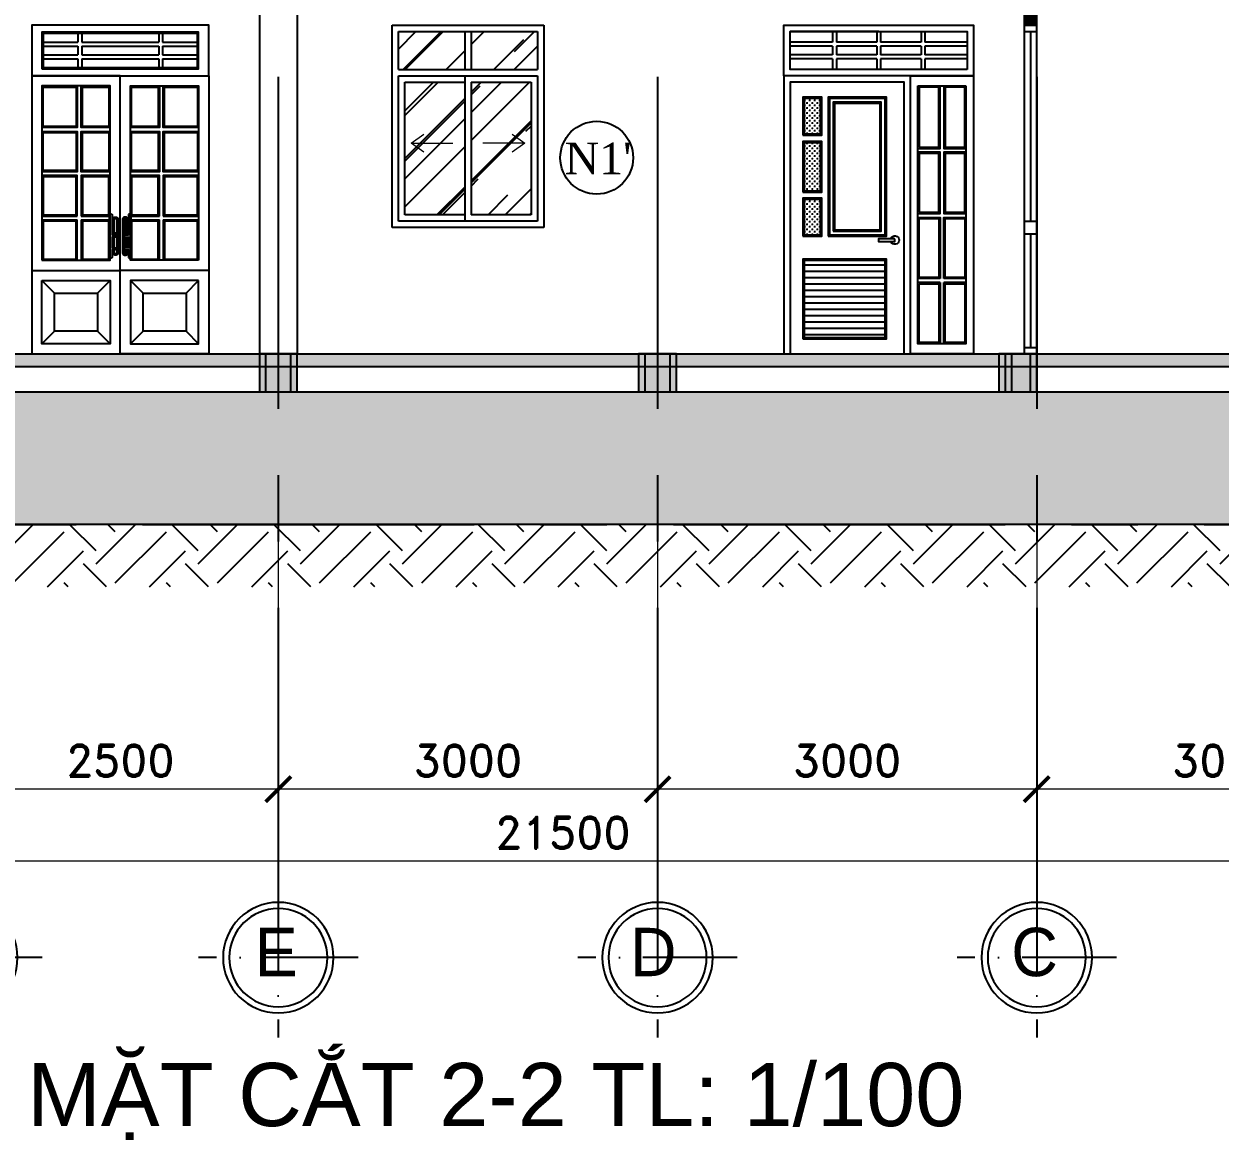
# Model space of a CAD drawing. Header units: inches. Extents: x 452443 to 881249, y 975131 to 1198310.
# Drawn here: x 753848 to 763311, y 1030290 to 1039121 of the extents above; entities that cross this region are included whole.
import ezdxf
from ezdxf.enums import TextEntityAlignment as Align

# ---------------------------------------------------------------- set-up
doc = ezdxf.new("R2010")
doc.units = ezdxf.units.IN
doc.header["$LTSCALE"] = 3.5
doc.header["$MEASUREMENT"] = 0
doc.linetypes.add('ACAD_ISO10W100', pattern=[18, 12, -3, 0, -3])
doc.linetypes.add('CENTER', pattern=[2, 1.25, -0.25, 0.25, -0.25])
for name, color, linetype in [('cot', 1, 'Continuous'), ('CUA', 4, 'Continuous'), ('DOOR-84', 84, 'Continuous'), ('HA', 8, 'Continuous'), ('hatch', 4, 'Continuous'), ('hatch vl', 4, 'Continuous'), ('Netthay_126', 126, 'Continuous'), ('NOI THAT', 42, 'Continuous'), ('text', 3, 'Continuous'), ('TEXT2', 7, 'Continuous'), ('thuocdo', 3, 'Continuous'), ('Truc', 252, 'Continuous'), ('Vat dung 2', 9, 'Continuous'), ('VATLIEU', 35, 'Continuous'), ('VISIONABLE-LINE126', 126, 'Continuous')]:
    doc.layers.add(name, color=color, linetype=linetype)
doc.styles.add('romand', font='romand.shx')
doc.styles.get("Standard").update_dxf_attribs({"font": 'times.ttf'})
doc.styles.add('STYLE5', font='VAVON_.TTF')
doc.styles.add('VNI-HELVE', font='VHELVEN0.TTF')
doc.dimstyles.new('TL100', dxfattribs={"dimscale": 100, "dimtxt": 2.5, "dimasz": 2, "dimexe": 2, "dimexo": 1, "dimgap": 1, "dimtad": 1, "dimdec": 0, "dimzin": 0, "dimdsep": 46, "dimtxsty": 'romand', "dimblk": 'ARCHTICK', "dimcen": 2, "dimdle": 2, "dimclrd": 256, "dimclre": 256, "dimclrt": 7, "dimadec": 0, "dimazin": 0, "dimtfac": 0.004, "dimtdec": 0, "dimtmove": 2, "dimatfit": 3, "dimfxl": 1, "dimtolj": 1, "dimtzin": 0, "dimlwd": 20, "dimlwe": 20, "dimarcsym": 1})

# ---------------------------------------------------------------- blocks, each defined once
blk = doc.blocks.new('truc tron')
at = {"layer": 'DOOR-84', "linetype": 'ACAD_ISO10W100', "ltscale": 20}
for p, q in [((0, -710), (0, 710)), ((710, 0), (-710, 0))]:
    blk.add_line(p, q, dxfattribs=at)
at = {"layer": 'DOOR-84', "linetype": 'Continuous'}
blk.add_circle((0, 0), 492, dxfattribs=at)
at = {"layer": 'NOI THAT', "linetype": 'Continuous'}
blk.add_circle((0, 0), 437, dxfattribs=at)
blk = doc.blocks.new('cuadi1500x2600')
at = {"layer": 'CUA'}
h = blk.add_hatch(dxfattribs=at)
h.set_pattern_fill('ANSI31', color=256, scale=400, angle=315, style=0)
h.set_pattern_definition([(0, (375391.19, 832311.767), (2e-14, 50), [])])
h.paths.add_polyline_path([(700, 739.1), (700, 130), (1340, 130), (1340, 739.1)])
at = {"layer": 'hatch'}
h = blk.add_hatch(dxfattribs=at)
h.set_pattern_fill('CROSS', color=256, scale=80, style=0)
h.set_pattern_definition([(0, (396849.858, 818514.514), (20, 20), [10, -30]), (90, (396854.858, 818509.514), (-20, 20), [10, -30])])
h.paths.add_polyline_path([(1340, 1290.5), (1210, 1290.5), (1210, 1670.5), (1340, 1670.5)])
h.paths.add_polyline_path([(1340, 2020.5), (1210, 2020.5), (1210, 1740.5), (1340, 1740.5)])
h.paths.add_polyline_path([(1210, 940.5), (1340, 940.5), (1340, 1220.5), (1210, 1220.5)])
at = {"layer": 'CUA'}
for p, q in [((50, 2465), (385, 2465)), ((415, 2465), (735, 2465)), ((765, 2465), (1085, 2465)), ((1115, 2465), (1450, 2465)), ((50, 2435), (385, 2435)), ((415, 2435), (735, 2435)), ((765, 2435), (1085, 2435)), ((1115, 2435), (1450, 2435)), ((50, 2365), (385, 2365)), ((50, 2335), (385, 2335)), ((415, 2365), (735, 2365)), ((415, 2335), (735, 2335)), ((765, 2365), (1085, 2365)), ((765, 2335), (1085, 2335)), ((1115, 2365), (1450, 2365)), ((1115, 2335), (1450, 2335))]:
    blk.add_line(p, q, dxfattribs=at)
for points in [[(0, 2200), (1500, 2200), (1500, 2600), (0, 2600)], [(50, 2250), (1450, 2250), (1450, 2550), (50, 2550)], [(1500, 0), (500, 0), (500, 2200), (1500, 2200)], [(1450, 0), (550, 0), (550, 2150), (1450, 2150)], [(1150, 930.5), (690, 930.5), (690, 2030.5), (1150, 2030.5)], [(1350, 1730.5), (1200, 1730.5), (1200, 2030.5), (1350, 2030.5)], [(1350, 1280.5), (1200, 1280.5), (1200, 1680.5), (1350, 1680.5)], [(1350, 930.5), (1200, 930.5), (1200, 1230.5), (1350, 1230.5)], [(621.6, 909.8), (753.3, 909.8), (753.3, 890.2), (621.6, 890.2)], [(621.6, 909.8), (753.3, 909.8), (753.3, 890.2), (621.6, 890.2)], [(1350, 120), (690, 120), (690, 749.1), (1350, 749.1)]]:
    blk.add_lwpolyline(points, close=True, dxfattribs=at)
for points in [[(750, 2550), (50, 2550)], [(385, 2550), (385, 2465)], [(415, 2550), (415, 2465)], [(735, 2550), (735, 2465)], [(750, 2550), (1450, 2550)], [(765, 2550), (765, 2465)], [(1085, 2550), (1085, 2465)], [(1115, 2550), (1115, 2465)], [(385, 2435), (385, 2365)], [(415, 2435), (415, 2365)], [(735, 2435), (735, 2365)], [(765, 2435), (765, 2365)], [(1085, 2435), (1085, 2365)], [(1115, 2435), (1115, 2365)], [(385, 2335), (385, 2250)], [(415, 2335), (415, 2250)], [(735, 2335), (735, 2250)], [(765, 2335), (765, 2250)], [(1085, 2335), (1085, 2250)], [(1115, 2335), (1115, 2250)]]:
    blk.add_lwpolyline(points, dxfattribs=at)
blk.add_arc((621.6, 900), 33.7, 16.91721, 343.08279, dxfattribs=at)
blk.add_arc((621.6, 900), 33.7, 16.91721, 343.08279, dxfattribs=at)
at = {"layer": 'HA', "ltscale": 50}
for points in [[(1140, 940.5), (700, 940.5), (700, 2020.5), (1140, 2020.5)], [(1110, 970.5), (730, 970.5), (730, 1990.5), (1110, 1990.5)], [(1340, 1740.5), (1210, 1740.5), (1210, 2020.5), (1340, 2020.5)], [(1100, 980.5), (740, 980.5), (740, 1980.5), (1100, 1980.5)], [(1340, 1290.5), (1210, 1290.5), (1210, 1670.5), (1340, 1670.5)], [(1340, 940.5), (1210, 940.5), (1210, 1220.5), (1340, 1220.5)], [(1340, 130), (700, 130), (700, 739.1), (1340, 739.1)]]:
    blk.add_lwpolyline(points, close=True, dxfattribs=at)
at = {"layer": 'hatch'}
for p, q in [((501.1, 2200), (1.1, 2200)), ((440, 2120), (60, 2120)), ((60, 595), (235, 595)), ((265, 595), (440, 595)), ((60, 565), (235, 565)), ((265, 565), (440, 565))]:
    blk.add_line(p, q, dxfattribs=at)
for points in [[(0, 2200), (1500, 2200)], [(0, 2200), (0, 0), (500, 0), (500, 2200)], [(60, 2120), (60, 80), (440, 80), (440, 2120)], [(235, 2120), (235, 1625), (60, 1625)], [(70, 2110), (225, 2110), (225, 1635), (70, 1635), (70, 2110)], [(440, 1625), (265, 1625), (265, 2120)], [(430, 1635), (275, 1635), (275, 2110), (430, 2110), (430, 1635)], [(60, 1595), (235, 1595), (235, 1110), (60, 1110)], [(70, 1585), (225, 1585), (225, 1120), (70, 1120), (70, 1585)], [(440, 1110), (265, 1110), (265, 1595), (440, 1595)], [(430, 1120), (275, 1120), (275, 1585), (430, 1585), (430, 1120)], [(235, 595), (235, 1080), (60, 1080)], [(225, 605), (225, 1070), (70, 1070), (70, 605), (225, 605)], [(440, 1080), (265, 1080), (265, 595)], [(430, 1070), (275, 1070), (275, 605), (430, 605), (430, 1070)], [(225, 90), (225, 555), (70, 555), (70, 90), (225, 90)], [(235, 80), (235, 565)], [(265, 565), (265, 80)], [(430, 555), (275, 555), (275, 90), (430, 90), (430, 555)]]:
    blk.add_lwpolyline(points, dxfattribs=at)
blk = doc.blocks.new('cuadi2600x1400')
at = {"layer": 'Vat dung 2', "ltscale": 15}
h = blk.add_hatch(color=256, dxfattribs=at)
edge = h.paths.add_edge_path()
edge.add_line((635.1, 824.1), (635.1, 764.1))
edge.add_ellipse((627.6, 764.1), major_axis=(-5.3, 5.3), ratio=1, start_angle=135, end_angle=225, ccw=False)
edge.add_line((627.6, 756.6), (622.6, 756.6))
edge.add_ellipse((622.6, 764.1), major_axis=(-5.3, 5.3), ratio=1, start_angle=45, end_angle=135, ccw=False)
edge.add_line((615.1, 764.1), (615.1, 1099.1))
edge.add_ellipse((622.6, 1099.1), major_axis=(-5.3, 5.3), ratio=1, start_angle=-45, end_angle=45, ccw=False)
edge.add_line((622.6, 1106.6), (627.6, 1106.6))
edge.add_ellipse((627.6, 1099.1), major_axis=(5.3, 5.3), ratio=1, start_angle=315, end_angle=405, ccw=False)
edge.add_line((635.1, 1099.1), (635.1, 939.1))
edge.add_line((635.1, 939.1), (663.2, 939.1))
edge.add_ellipse((663.2, 934.1), major_axis=(-3.54, 3.54), ratio=1, start_angle=225, end_angle=315, ccw=False)
edge.add_line((668.2, 934.1), (668.2, 929.1))
edge.add_ellipse((663.2, 929.1), major_axis=(3.54, 3.54), ratio=1, start_angle=225, end_angle=315, ccw=False)
edge.add_line((663.2, 924.1), (635.1, 924.1))
edge.add_line((635.1, 924.1), (635.1, 839.1))
edge.add_line((635.1, 839.1), (663.2, 839.1))
edge.add_ellipse((663.2, 834.1), major_axis=(-3.54, 3.54), ratio=1, start_angle=225, end_angle=315, ccw=False)
edge.add_line((668.2, 834.1), (668.2, 829.1))
edge.add_ellipse((663.2, 829.1), major_axis=(3.54, 3.54), ratio=1, start_angle=225, end_angle=315, ccw=False)
edge.add_line((663.2, 824.1), (635.1, 824.1))
h = blk.add_hatch(color=256, dxfattribs=at)
edge = h.paths.add_edge_path()
edge.add_ellipse((667.2, 1066.6), major_axis=(3.54, 3.54), ratio=1, start_angle=315, end_angle=405)
edge.add_line((667.2, 1071.6), (657.2, 1071.6))
edge.add_ellipse((657.2, 1066.6), major_axis=(-3.54, 3.54), ratio=1, start_angle=-45, end_angle=45)
edge.add_line((652.2, 1066.6), (652.2, 950.9))
edge.add_line((652.2, 950.9), (654.6, 950.9))
edge.add_ellipse((662.2, 950.9), major_axis=(5.34, 5.34), ratio=1, start_angle=-45, end_angle=135, ccw=False)
edge.add_line((669.7, 950.9), (672.2, 950.9))
edge.add_line((672.2, 950.9), (672.2, 1066.6))
h = blk.add_hatch(color=256, dxfattribs=at)
edge = h.paths.add_edge_path()
edge.add_ellipse((732.8, 1066.6), major_axis=(-3.54, 3.54), ratio=1, start_angle=-45, end_angle=45, ccw=False)
edge.add_line((732.8, 1071.6), (742.8, 1071.6))
edge.add_ellipse((742.8, 1066.6), major_axis=(3.54, 3.54), ratio=1, start_angle=315, end_angle=405, ccw=False)
edge.add_line((747.8, 1066.6), (747.8, 950.9))
edge.add_line((747.8, 950.9), (745.4, 950.9))
edge.add_ellipse((737.8, 950.9), major_axis=(-5.34, 5.34), ratio=1, start_angle=225, end_angle=405)
edge.add_line((730.3, 950.9), (727.8, 950.9))
edge.add_line((727.8, 950.9), (727.8, 1066.6))
h = blk.add_hatch(color=256, dxfattribs=at)
edge = h.paths.add_edge_path()
edge.add_line((764.9, 824.1), (764.9, 764.1))
edge.add_ellipse((772.4, 764.1), major_axis=(5.3, 5.3), ratio=1, start_angle=135, end_angle=225)
edge.add_line((772.4, 756.6), (777.4, 756.6))
edge.add_ellipse((777.4, 764.1), major_axis=(5.3, 5.3), ratio=1, start_angle=225, end_angle=315)
edge.add_line((784.9, 764.1), (784.9, 1099.1))
edge.add_ellipse((777.4, 1099.1), major_axis=(5.3, 5.3), ratio=1, start_angle=315, end_angle=405)
edge.add_line((777.4, 1106.6), (772.4, 1106.6))
edge.add_ellipse((772.4, 1099.1), major_axis=(-5.3, 5.3), ratio=1, start_angle=-45, end_angle=45)
edge.add_line((764.9, 1099.1), (764.9, 939.1))
edge.add_line((764.9, 939.1), (736.8, 939.1))
edge.add_ellipse((736.8, 934.1), major_axis=(3.54, 3.54), ratio=1, start_angle=45, end_angle=135)
edge.add_line((731.8, 934.1), (731.8, 929.1))
edge.add_ellipse((736.8, 929.1), major_axis=(-3.54, 3.54), ratio=1, start_angle=45, end_angle=135)
edge.add_line((736.8, 924.1), (764.9, 924.1))
edge.add_line((764.9, 924.1), (764.9, 839.1))
edge.add_line((764.9, 839.1), (736.8, 839.1))
edge.add_ellipse((736.8, 834.1), major_axis=(3.54, 3.54), ratio=1, start_angle=45, end_angle=135)
edge.add_line((731.8, 834.1), (731.8, 829.1))
edge.add_ellipse((736.8, 829.1), major_axis=(-3.54, 3.54), ratio=1, start_angle=45, end_angle=135)
edge.add_line((736.8, 824.1), (764.9, 824.1))
h = blk.add_hatch(color=256, dxfattribs=at)
edge = h.paths.add_edge_path()
edge.add_line((672.2, 950.9), (669.7, 950.9))
edge.add_ellipse((662.2, 950.9), major_axis=(5.34, 5.34), ratio=1, start_angle=135, end_angle=315, ccw=False)
edge.add_line((654.6, 950.9), (652.2, 950.9))
edge.add_line((652.2, 950.9), (652.2, 939.1))
edge.add_line((652.2, 939.1), (663.2, 939.1))
edge.add_ellipse((663.2, 934.1), major_axis=(-3.54, 3.54), ratio=1, start_angle=225, end_angle=315, ccw=False)
edge.add_line((668.2, 934.1), (668.2, 929.1))
edge.add_ellipse((663.2, 929.1), major_axis=(3.54, 3.54), ratio=1, start_angle=225, end_angle=315, ccw=False)
edge.add_line((663.2, 924.1), (652.2, 924.1))
edge.add_line((652.2, 924.1), (652.2, 839.1))
edge.add_line((652.2, 839.1), (663.2, 839.1))
edge.add_ellipse((663.2, 834.1), major_axis=(-3.54, 3.54), ratio=1, start_angle=225, end_angle=315, ccw=False)
edge.add_line((668.2, 834.1), (668.2, 829.1))
edge.add_ellipse((663.2, 829.1), major_axis=(3.54, 3.54), ratio=1, start_angle=225, end_angle=315, ccw=False)
edge.add_line((663.2, 824.1), (652.2, 824.1))
edge.add_line((652.2, 824.1), (652.2, 796.6))
edge.add_ellipse((657.2, 796.6), major_axis=(3.54, 3.54), ratio=1, start_angle=135, end_angle=225)
edge.add_line((657.2, 791.6), (667.2, 791.6))
edge.add_ellipse((667.2, 796.6), major_axis=(-3.54, 3.54), ratio=1, start_angle=135, end_angle=225)
edge.add_line((672.2, 796.6), (672.2, 950.9))
h = blk.add_hatch(color=256, dxfattribs=at)
edge = h.paths.add_edge_path()
edge.add_line((727.8, 950.9), (730.3, 950.9))
edge.add_ellipse((737.8, 950.9), major_axis=(-5.34, 5.34), ratio=1, start_angle=45, end_angle=225)
edge.add_line((745.4, 950.9), (747.8, 950.9))
edge.add_line((747.8, 950.9), (747.8, 939.1))
edge.add_line((747.8, 939.1), (736.8, 939.1))
edge.add_ellipse((736.8, 934.1), major_axis=(3.54, 3.54), ratio=1, start_angle=45, end_angle=135)
edge.add_line((731.8, 934.1), (731.8, 929.1))
edge.add_ellipse((736.8, 929.1), major_axis=(-3.54, 3.54), ratio=1, start_angle=45, end_angle=135)
edge.add_line((736.8, 924.1), (747.8, 924.1))
edge.add_line((747.8, 924.1), (747.8, 839.1))
edge.add_line((747.8, 839.1), (736.8, 839.1))
edge.add_ellipse((736.8, 834.1), major_axis=(3.54, 3.54), ratio=1, start_angle=45, end_angle=135)
edge.add_line((731.8, 834.1), (731.8, 829.1))
edge.add_ellipse((736.8, 829.1), major_axis=(-3.54, 3.54), ratio=1, start_angle=45, end_angle=135)
edge.add_line((736.8, 824.1), (747.8, 824.1))
edge.add_line((747.8, 824.1), (747.8, 796.6))
edge.add_ellipse((742.8, 796.6), major_axis=(-3.54, 3.54), ratio=1, start_angle=135, end_angle=225, ccw=False)
edge.add_line((742.8, 791.6), (732.8, 791.6))
edge.add_ellipse((732.8, 796.6), major_axis=(3.54, 3.54), ratio=1, start_angle=135, end_angle=225, ccw=False)
edge.add_line((727.8, 796.6), (727.8, 950.9))
blk.add_lwpolyline([(90, 2265), (1310, 2265), (1310, 2535), (90, 2535)], close=True, dxfattribs=at)
for points in [[(90, 2110), (350, 2110), (350, 1800), (90, 1800), (90, 2110)], [(610, 1800), (400, 1800), (400, 2110), (610, 2110), (610, 1800)], [(790, 2110), (1000, 2110), (1000, 1800), (790, 1800), (790, 2110)], [(1310, 1800), (1050, 1800), (1050, 2110), (1310, 2110), (1310, 1800)], [(90, 1750), (350, 1750), (350, 1450), (90, 1450), (90, 1750)], [(610, 1450), (400, 1450), (400, 1750), (610, 1750), (610, 1450)], [(790, 1750), (1000, 1750), (1000, 1450), (790, 1450), (790, 1750)], [(1310, 1450), (1050, 1450), (1050, 1750), (1310, 1750), (1310, 1450)], [(350, 1100), (350, 1400), (90, 1400), (90, 1100), (350, 1100)], [(610, 1400), (400, 1400), (400, 1100), (610, 1100), (610, 1400)], [(1000, 1100), (1000, 1400), (790, 1400), (790, 1100), (1000, 1100)], [(1310, 1400), (1050, 1400), (1050, 1100), (1310, 1100), (1310, 1400)], [(350, 750), (350, 1050), (90, 1050), (90, 750), (350, 750)], [(610, 1050), (400, 1050), (400, 750), (610, 750), (610, 1050)], [(1000, 750), (1000, 1050), (790, 1050), (790, 750), (1000, 750)], [(1310, 1050), (1050, 1050), (1050, 750), (1310, 750), (1310, 1050)], [(642.2, 839.1), (642.2, 924.1)], [(652.2, 839.1), (652.2, 924.1)], [(747.8, 839.1), (747.8, 924.1)], [(757.8, 839.1), (757.8, 924.1)]]:
    blk.add_lwpolyline(points, dxfattribs=at)
for points in [[(635.1, 939.1), (663.2, 939.1, -0.414214), (668.2, 934.1), (668.2, 929.1, -0.414214), (663.2, 924.1), (635.1, 924.1), (635.1, 839.1), (663.2, 839.1, -0.414214), (668.2, 834.1), (668.2, 829.1, -0.414214), (663.2, 824.1), (635.1, 824.1), (635.1, 764.1, -0.414214), (627.6, 756.6), (622.6, 756.6, -0.414214), (615.1, 764.1), (615.1, 1099.1, -0.414214), (622.6, 1106.6), (627.6, 1106.6, -0.414214), (635.1, 1099.1)], [(764.9, 939.1), (736.8, 939.1, 0.414214), (731.8, 934.1), (731.8, 929.1, 0.414214), (736.8, 924.1), (764.9, 924.1), (764.9, 839.1), (736.8, 839.1, 0.414214), (731.8, 834.1), (731.8, 829.1, 0.414214), (736.8, 824.1), (764.9, 824.1), (764.9, 764.1, 0.414214), (772.4, 756.6), (777.4, 756.6, 0.414214), (784.9, 764.1), (784.9, 1099.1, 0.414214), (777.4, 1106.6), (772.4, 1106.6, 0.414214), (764.9, 1099.1)]]:
    blk.add_lwpolyline(points, format="xyb", close=True, dxfattribs=at)
for points in [[(642.2, 939.1), (642.2, 1066.6, -0.414214), (657.2, 1081.6), (667.2, 1081.6, -0.414214), (682.2, 1066.6), (682.2, 796.6, -0.414214), (667.2, 781.6), (657.2, 781.6, -0.414214), (642.2, 796.6), (642.2, 824.1)], [(652.2, 939.1), (652.2, 1066.6, -0.414214), (657.2, 1071.6), (667.2, 1071.6, -0.414214), (672.2, 1066.6), (672.2, 796.6, -0.414214), (667.2, 791.6), (657.2, 791.6, -0.414214), (652.2, 796.6), (652.2, 824.1)], [(757.8, 939.1), (757.8, 1066.6, 0.414214), (742.8, 1081.6), (732.8, 1081.6, 0.414214), (717.8, 1066.6), (717.8, 796.6, 0.414214), (732.8, 781.6), (742.8, 781.6, 0.414214), (757.8, 796.6), (757.8, 824.1)], [(747.8, 939.1), (747.8, 1066.6, 0.414214), (742.8, 1071.6), (732.8, 1071.6, 0.414214), (727.8, 1066.6), (727.8, 796.6, 0.414214), (732.8, 791.6), (742.8, 791.6, 0.414214), (747.8, 796.6), (747.8, 824.1)]]:
    blk.add_lwpolyline(points, format="xyb", dxfattribs=at)
for centre, radius in [((662.2, 950.9), 7.56), ((662.2, 950.9), 4.56), ((737.8, 950.9), 7.56), ((737.8, 950.9), 4.56)]:
    blk.add_circle(centre, radius, dxfattribs=at)
at = {"layer": 'VATLIEU', "ltscale": 15}
for p, q in [((80, 2465), (365, 2465)), ((365, 2545), (365, 2465)), ((395, 2545), (395, 2465)), ((395, 2465), (1005, 2465)), ((1005, 2545), (1005, 2465)), ((1035, 2545), (1035, 2465)), ((1035, 2465), (1320, 2465)), ((80, 2435), (365, 2435)), ((365, 2435), (365, 2365)), ((395, 2435), (395, 2365)), ((395, 2435), (1005, 2435)), ((1005, 2435), (1005, 2365)), ((1035, 2435), (1035, 2365)), ((1035, 2435), (1320, 2435)), ((80, 2365), (365, 2365)), ((80, 2335), (365, 2335)), ((365, 2335), (365, 2255)), ((395, 2365), (1005, 2365)), ((395, 2335), (1005, 2335)), ((395, 2335), (395, 2255)), ((1005, 2335), (1005, 2255)), ((1035, 2365), (1320, 2365)), ((1035, 2335), (1320, 2335)), ((1035, 2335), (1035, 2255)), ((80, 1090), (360, 1090)), ((80, 1060), (360, 1060)), ((390, 1090), (620, 1090)), ((390, 1060), (620, 1060)), ((780, 1090), (1010, 1090)), ((780, 1060), (1010, 1060)), ((1040, 1090), (1320, 1090)), ((1040, 1060), (1320, 1060)), ((0, 660), (700, 660)), ((180, 480), (80, 580)), ((520, 480), (620, 580)), ((1400, 660), (700, 660)), ((880, 480), (780, 580)), ((1220, 480), (1320, 580)), ((180, 180), (80, 80)), ((520, 180), (620, 80)), ((880, 180), (780, 80)), ((1220, 180), (1320, 80))]:
    blk.add_line(p, q, dxfattribs=at)
for points in [[(0, 2200), (1400, 2200), (1400, 2600), (0, 2600)], [(80, 2255), (1320, 2255), (1320, 2545), (80, 2545)], [(0, 0), (700, 0), (700, 2200), (0, 2200)], [(1400, 0), (700, 0), (700, 2200), (1400, 2200)], [(80, 740), (620, 740), (620, 2120), (80, 2120)], [(1320, 740), (780, 740), (780, 2120), (1320, 2120)], [(80, 580), (620, 580), (620, 80), (80, 80)], [(1320, 580), (780, 580), (780, 80), (1320, 80)], [(180, 480), (520, 480), (520, 180), (180, 180)], [(880, 480), (1220, 480), (1220, 180), (880, 180)]]:
    blk.add_lwpolyline(points, close=True, dxfattribs=at)
for points in [[(80, 2120), (133.4, 2120)], [(360, 2120), (360, 1790), (80, 1790)], [(620, 1790), (390, 1790), (390, 2120)], [(566.6, 2120), (620, 2120)], [(1010, 2120), (1010, 1790), (780, 1790)], [(1320, 1790), (1040, 1790), (1040, 2120)], [(80, 1760), (360, 1760), (360, 1440), (80, 1440)], [(620, 1440), (390, 1440), (390, 1760), (620, 1760)], [(780, 1760), (1010, 1760), (1010, 1440), (780, 1440)], [(1320, 1440), (1040, 1440), (1040, 1760), (1320, 1760)], [(360, 1090), (360, 1410), (80, 1410)], [(620, 1410), (390, 1410), (390, 1090)], [(1010, 1090), (1010, 1410), (780, 1410)], [(1320, 1410), (1040, 1410), (1040, 1090)], [(360, 740), (360, 1060)], [(390, 1060), (390, 740)], [(1010, 740), (1010, 1060)], [(1040, 1060), (1040, 740)]]:
    blk.add_lwpolyline(points, dxfattribs=at)
blk = doc.blocks.new('_ArchTick')
at = {"color": 0, "linetype": 'ByBlock', "const_width": 0.15}
blk.add_lwpolyline([(-0.5, -0.5), (0.5, 0.5)], dxfattribs=at)
blk = doc.blocks.new('*D2240')
at = {"layer": 'DEFPOINTS', "color": 0}
for p in [(761860.5, 1035160.4), (764860.5, 1035160.4), (761860.5, 1033066.1)]:
    blk.add_point(p, dxfattribs=at)
at = {"layer": 'thuocdo', "lineweight": 20}
for p, q in [((761860.5, 1035060.4), (761860.5, 1032866.1)), ((764860.5, 1035060.4), (764860.5, 1032866.1)), ((765060.5, 1033066.1), (761660.5, 1033066.1))]:
    blk.add_line(p, q, dxfattribs=at)
at = {"layer": 'thuocdo', "lineweight": 20, "xscale": 200, "yscale": 200, "zscale": 200, "rotation": 180}
blk.add_blockref('_ArchTick', (761860.5, 1033066.1), dxfattribs=at)
at = {"layer": 'thuocdo', "lineweight": 20, "xscale": 200, "yscale": 200, "zscale": 200}
blk.add_blockref('_ArchTick', (764860.5, 1033066.1), dxfattribs=at)
at = {"layer": 'thuocdo', "color": 7, "insert": (763360.5, 1033291.1), "char_height": 250, "attachment_point": 5, "style": 'romand'}
blk.add_mtext('\\A1;3000', dxfattribs=at)
blk = doc.blocks.new('*D2241')
at = {"layer": 'DEFPOINTS', "color": 0}
for p in [(758860.5, 1035160.4), (761860.5, 1035160.4), (758860.5, 1033066.1)]:
    blk.add_point(p, dxfattribs=at)
at = {"layer": 'thuocdo', "lineweight": 20}
for p, q in [((758860.5, 1035060.4), (758860.5, 1032866.1)), ((761860.5, 1035060.4), (761860.5, 1032866.1)), ((762060.5, 1033066.1), (758660.5, 1033066.1))]:
    blk.add_line(p, q, dxfattribs=at)
at = {"layer": 'thuocdo', "lineweight": 20, "xscale": 200, "yscale": 200, "zscale": 200, "rotation": 180}
blk.add_blockref('_ArchTick', (758860.5, 1033066.1), dxfattribs=at)
at = {"layer": 'thuocdo', "lineweight": 20, "xscale": 200, "yscale": 200, "zscale": 200}
blk.add_blockref('_ArchTick', (761860.5, 1033066.1), dxfattribs=at)
at = {"layer": 'thuocdo', "color": 7, "insert": (760360.5, 1033291.1), "char_height": 250, "attachment_point": 5, "style": 'romand'}
blk.add_mtext('\\A1;3000', dxfattribs=at)
blk = doc.blocks.new('*D2242')
at = {"layer": 'DEFPOINTS', "color": 0}
for p in [(755860.5, 1035160.4), (758860.5, 1035160.4), (755860.5, 1033066.1)]:
    blk.add_point(p, dxfattribs=at)
at = {"layer": 'thuocdo', "lineweight": 20}
for p, q in [((755860.5, 1035060.4), (755860.5, 1032866.1)), ((758860.5, 1035060.4), (758860.5, 1032866.1)), ((759060.5, 1033066.1), (755660.5, 1033066.1))]:
    blk.add_line(p, q, dxfattribs=at)
at = {"layer": 'thuocdo', "lineweight": 20, "xscale": 200, "yscale": 200, "zscale": 200, "rotation": 180}
blk.add_blockref('_ArchTick', (755860.5, 1033066.1), dxfattribs=at)
at = {"layer": 'thuocdo', "lineweight": 20, "xscale": 200, "yscale": 200, "zscale": 200}
blk.add_blockref('_ArchTick', (758860.5, 1033066.1), dxfattribs=at)
at = {"layer": 'thuocdo', "color": 7, "insert": (757360.5, 1033291.1), "char_height": 250, "attachment_point": 5, "style": 'romand'}
blk.add_mtext('\\A1;3000', dxfattribs=at)
blk = doc.blocks.new('*D2243')
at = {"layer": 'DEFPOINTS', "color": 0}
for p in [(753360.5, 1035160.4), (755860.5, 1035160.4), (753360.5, 1033066.1)]:
    blk.add_point(p, dxfattribs=at)
at = {"layer": 'thuocdo', "lineweight": 20}
for p, q in [((753360.5, 1035060.4), (753360.5, 1032866.1)), ((755860.5, 1035060.4), (755860.5, 1032866.1)), ((756060.5, 1033066.1), (753160.5, 1033066.1))]:
    blk.add_line(p, q, dxfattribs=at)
at = {"layer": 'thuocdo', "lineweight": 20, "xscale": 200, "yscale": 200, "zscale": 200, "rotation": 180}
blk.add_blockref('_ArchTick', (753360.5, 1033066.1), dxfattribs=at)
at = {"layer": 'thuocdo', "lineweight": 20, "xscale": 200, "yscale": 200, "zscale": 200}
blk.add_blockref('_ArchTick', (755860.5, 1033066.1), dxfattribs=at)
at = {"layer": 'thuocdo', "color": 7, "insert": (754610.5, 1033291.1), "char_height": 250, "attachment_point": 5, "style": 'romand'}
blk.add_mtext('\\A1;2500', dxfattribs=at)
blk = doc.blocks.new('*D2246')
at = {"layer": 'DEFPOINTS', "color": 0}
for p in [(747360.5, 1033525.5), (768860.5, 1033525.5), (747360.5, 1032496.4)]:
    blk.add_point(p, dxfattribs=at)
at = {"layer": 'thuocdo', "lineweight": 20}
for p, q in [((747360.5, 1033425.5), (747360.5, 1032296.4)), ((768860.5, 1033425.5), (768860.5, 1032296.4)), ((769060.5, 1032496.4), (747160.5, 1032496.4))]:
    blk.add_line(p, q, dxfattribs=at)
at = {"layer": 'thuocdo', "lineweight": 20, "xscale": 200, "yscale": 200, "zscale": 200, "rotation": 180}
blk.add_blockref('_ArchTick', (747360.5, 1032496.4), dxfattribs=at)
at = {"layer": 'thuocdo', "lineweight": 20, "xscale": 200, "yscale": 200, "zscale": 200}
blk.add_blockref('_ArchTick', (768860.5, 1032496.4), dxfattribs=at)
at = {"layer": 'thuocdo', "color": 7, "insert": (758110.5, 1032721.4), "char_height": 250, "attachment_point": 5, "style": 'romand'}
blk.add_mtext('\\A1;21500', dxfattribs=at)
blk = doc.blocks.new('CUAS1200x1600')
at = {"layer": 'hatch vl'}
h = blk.add_hatch(dxfattribs=at)
h.set_pattern_fill('AR-RROOF', color=256, scale=15, angle=45)
h.set_pattern_definition([(45, (381731, 834646.73), (323.28922, 862.10459), [5715, -762, 1905, -381]), (45, (381954.6, 835139.75), (-627.7199, 88.90454), [1143, -125.73, 2286, -285.75]), (45, (381636.7, 835010.43), (1220.41681, 1581.4231), [3048, -533.4, 1524, -381])])
h.paths.add_polyline_path([(100, 100), (575, 100), (575, 1150), (100, 1150)])
h.paths.add_polyline_path([(625, 100), (1100, 100), (1100, 1150), (625, 1150)])
h.paths.add_polyline_path([(575, 1250), (575, 1550), (50, 1550), (50, 1250)])
h.paths.add_polyline_path([(625, 1550), (625, 1250), (1150, 1250), (1150, 1550)])
at = {"layer": 'DOOR-84', "ltscale": 3}
for p, q in [((0, 0), (0, 1600)), ((0, 1600), (1200, 1600)), ((50, 1250), (50, 1550)), ((50, 1550), (1150, 1550)), ((1150, 1550), (1150, 1250)), ((50, 1250), (1150, 1250)), ((50, 50), (50, 1200)), ((50, 1200), (1150, 1200)), ((100, 100), (100, 1150)), ((100, 1150), (575, 1150)), ((625, 1150), (1100, 1150)), ((1100, 1150), (1100, 100)), ((1150, 1200), (1150, 50)), ((575, 100), (100, 100)), ((1100, 100), (625, 100)), ((1200, 0), (0, 0)), ((1150, 50), (50, 50))]:
    blk.add_line(p, q, dxfattribs=at)
for points in [[(575, 1550), (575, 1250)], [(625, 1550), (625, 1250)], [(1200, 1600), (1200, 0)], [(575, 1200), (575, 50)], [(625, 1150), (625, 100)]]:
    blk.add_lwpolyline(points, dxfattribs=at)
for points in [[(150.9, 667.2), (481.2, 667.2)], [(1049.1, 667.2), (718.8, 667.2)]]:
    blk.add_leader(points, dimstyle='TL100', override={"dimasz": 1, "dimtad": 0, "dimldrblk": 'Open90', "dimarcsym": 1}, dxfattribs=at)

msp = doc.modelspace()

# ---------------------------------------------------------------- hatches: boundary and pattern name
at = {"layer": 'cot'}
h = msp.add_hatch(color=256, dxfattribs=at)
h.dxf.hatch_style = 1
h.paths.add_polyline_path([(761860.5, 1039210.4), (761760.5, 1039210.4), (761760.5, 1039110.4), (761860.5, 1039110.4)])
h = msp.add_hatch(color=256, dxfattribs=at)
h.dxf.hatch_style = 1
h.paths.add_polyline_path([(752860.5, 1036510.4), (749260.5, 1036510.4), (749260.5, 1036410.4), (752860.5, 1036410.4)])
h.paths.add_polyline_path([(755360.5, 1036510.4), (752860.5, 1036510.4), (752860.5, 1036410.4), (755360.5, 1036410.4)])
h.paths.add_polyline_path([(759160.5, 1036510.4), (755360.5, 1036510.4), (755360.5, 1036410.4), (759160.5, 1036410.4)])
h.paths.add_polyline_path([(763060.5, 1036510.4), (759160.5, 1036510.4), (759160.5, 1036410.4), (763060.5, 1036410.4)])
h.paths.add_polyline_path([(766160.5, 1036510.4), (763060.5, 1036510.4), (763060.5, 1036410.4), (766160.5, 1036410.4)])
h.paths.add_polyline_path([(768860.5, 1036410.4), (768860.5, 1036510.4), (766160.5, 1036510.4), (766160.5, 1036410.4)])
h.paths.add_polyline_path([(747660.5, 1036510.4), (747660.5, 1036410.4), (749260.5, 1036410.4), (749260.5, 1036510.4)])
h = msp.add_hatch(color=256, dxfattribs=at)
h.dxf.hatch_style = 1
h.paths.add_polyline_path([(756010.5, 1036510.4), (755710.5, 1036510.4), (755710.5, 1036210.4), (756010.5, 1036210.4)])
h = msp.add_hatch(color=256, dxfattribs=at)
h.dxf.hatch_style = 1
h.paths.add_polyline_path([(755960.5, 1036510.4), (755760.5, 1036510.4), (755760.5, 1036210.4), (755960.5, 1036210.4)])
h = msp.add_hatch(color=256, dxfattribs=at)
h.dxf.hatch_style = 1
h.paths.add_polyline_path([(755960.5, 1036510.4), (755760.5, 1036510.4), (755760.5, 1036210.4), (755960.5, 1036210.4)])
h = msp.add_hatch(color=256, dxfattribs=at)
h.dxf.hatch_style = 1
h.paths.add_polyline_path([(759010.5, 1036510.4), (758710.5, 1036510.4), (758710.5, 1036210.4), (759010.5, 1036210.4)])
h = msp.add_hatch(color=256, dxfattribs=at)
h.dxf.hatch_style = 1
h.paths.add_polyline_path([(758960.5, 1036510.4), (758760.5, 1036510.4), (758760.5, 1036210.4), (758960.5, 1036210.4)])
h = msp.add_hatch(color=256, dxfattribs=at)
h.dxf.hatch_style = 1
h.paths.add_polyline_path([(758960.5, 1036510.4), (758760.5, 1036510.4), (758760.5, 1036210.4), (758960.5, 1036210.4)])
h = msp.add_hatch(color=256, dxfattribs=at)
h.dxf.hatch_style = 1
h.paths.add_polyline_path([(761860.5, 1036510.4), (761560.5, 1036510.4), (761560.5, 1036210.4), (761860.5, 1036210.4)])
h = msp.add_hatch(color=256, dxfattribs=at)
h.dxf.hatch_style = 1
h.paths.add_polyline_path([(761810.5, 1036510.4), (761610.5, 1036510.4), (761610.5, 1036210.4), (761810.5, 1036210.4)])
h = msp.add_hatch(color=256, dxfattribs=at)
h.dxf.hatch_style = 1
h.paths.add_polyline_path([(761810.5, 1036510.4), (761610.5, 1036510.4), (761610.5, 1036210.4), (761810.5, 1036210.4)])
h = msp.add_hatch(color=256, dxfattribs=at)
h.dxf.hatch_style = 1
h.paths.add_polyline_path([(761860.5, 1036510.4), (761660.5, 1036510.4), (761660.5, 1036210.4), (761860.5, 1036210.4)])
at = {"layer": 'hatch'}
h = msp.add_hatch(dxfattribs=at)
h.set_pattern_fill('AR-SAND', color=256, scale=7)
h.set_pattern_definition([(37.5, (687209.96, 926872.92), (-11.2002, 342.58927), [0, -270.256, 0, -302.26, 0, -288.925]), (7.5, (687209.96, 926872.92), (314.6663, 501.7776), [0, -145.796, 0, -243.586, 0, -93.345]), (327.5, (686991.26, 926872.92), (553.69466, 1.006), [0, -88.9, 0, -320.04, 0, -417.83]), (317.5, (686991.26, 926872.9), (534.4895, 156.0505), [0, -44.45, 0, -209.804, 0, -240.03])])
h.paths.add_polyline_path([(747560.5, 1036210.4), (747560.5, 1035160.4), (768760.5, 1035160.4), (768760.5, 1036210.4)])
h = msp.add_hatch(dxfattribs=at)
h.set_pattern_fill('EARTH', color=256, scale=90, angle=45)
h.set_pattern_definition([(45, (825037.43, 965039.04), (6e-14, 808.223), [571.5, -571.5]), (45, (824885.9, 965190.6), (6e-14, 808.223), [571.5, -571.5]), (45, (824734.35, 965342.1), (6e-14, 808.223), [571.5, -571.5]), (135, (824734.35, 965443.15), (-808.223, 6e-14), [571.5, -571.5]), (135, (824885.9, 965594.7), (-808.223, 6e-14), [571.5, -571.5]), (135, (825037.43, 965746.23), (-808.223, 6e-14), [571.5, -571.5])])
h.paths.add_polyline_path([(772011.6, 1035160.4), (771360.5, 1035160.4), (771360.5, 1034860.4), (771160.5, 1034860.4), (771160.5, 1035154.5), (772236.9, 1035160.4), (769760.5, 1035160.4), (769760.5, 1034860.4), (769560.5, 1034860.4), (769560.5, 1035160.4), (746885, 1035160.4), (746885, 1034667), (772011.6, 1034667)])

# ---------------------------------------------------------------- linework, layer by layer
at = {"layer": 'cot'}
for points in [[(755710.5, 1040210.4), (755710.5, 1036510.4)], [(756010.5, 1040210.4), (756010.5, 1036510.4)], [(747560.5, 1036510.4), (768660.5, 1036510.4)], [(747560.5, 1036410.4), (768660.5, 1036410.4)]]:
    msp.add_lwpolyline(points, dxfattribs=at)
for points in [[(761760.5, 1039110.4), (761860.5, 1039110.4), (761860.5, 1039210.4), (761760.5, 1039210.4)], [(755710.5, 1036210.4), (756010.5, 1036210.4), (756010.5, 1036510.4), (755710.5, 1036510.4)], [(755760.5, 1036210.4), (755960.5, 1036210.4), (755960.5, 1036510.4), (755760.5, 1036510.4)], [(755760.5, 1036210.4), (755960.5, 1036210.4), (755960.5, 1036510.4), (755760.5, 1036510.4)], [(758710.5, 1036210.4), (759010.5, 1036210.4), (759010.5, 1036510.4), (758710.5, 1036510.4)], [(758760.5, 1036210.4), (758960.5, 1036210.4), (758960.5, 1036510.4), (758760.5, 1036510.4)], [(758760.5, 1036210.4), (758960.5, 1036210.4), (758960.5, 1036510.4), (758760.5, 1036510.4)], [(761560.5, 1036210.4), (761860.5, 1036210.4), (761860.5, 1036510.4), (761560.5, 1036510.4)], [(761610.5, 1036210.4), (761810.5, 1036210.4), (761810.5, 1036510.4), (761610.5, 1036510.4)], [(761610.5, 1036210.4), (761810.5, 1036210.4), (761810.5, 1036510.4), (761610.5, 1036510.4)], [(761660.5, 1036210.4), (761860.5, 1036210.4), (761860.5, 1036510.4), (761660.5, 1036510.4)]]:
    msp.add_lwpolyline(points, close=True, dxfattribs=at)
at = {"layer": 'DOOR-84'}
msp.add_lwpolyline([(761760.5, 1036510.4), (761860.5, 1036510.4), (761860.5, 1039110.4), (761760.5, 1039110.4)], close=True, dxfattribs=at)
for points in [[(761760.5, 1039110.4), (761860.5, 1039110.4)], [(761760.5, 1039060.4), (761860.5, 1039060.4)], [(761810.5, 1039060.4), (761810.5, 1037560.4)], [(761760.5, 1037560.4), (761860.5, 1037560.4)], [(761760.5, 1037460.4), (761860.5, 1037460.4)], [(761810.5, 1037460.4), (761810.5, 1036560.4)], [(761760.5, 1036560.4), (761860.5, 1036560.4)], [(761760.5, 1036510.4), (761860.5, 1036510.4)]]:
    msp.add_lwpolyline(points, dxfattribs=at)
at = {"layer": 'Netthay_126', "ltscale": 200}
msp.add_lwpolyline([(758379.3, 1035163.1, 0, 100, 0), (758379.3, 1035457.3, 0, 0, 0), (758379.3, 1037773.8, 0, 0, 0)], format="xyseb", dxfattribs=at)
at = {"layer": 'Netthay_126'}
for points in [[(747560.5, 1036210.4), (768660.5, 1036210.4)], [(761860.5, 1035160.4), (747360.5, 1035160.4)], [(772585.8, 1035160.4), (761860.5, 1035160.4)]]:
    msp.add_lwpolyline(points, dxfattribs=at)
msp.add_circle((758379.3, 1038062.1), 288.2, dxfattribs=at)
at = {"layer": 'Truc', "linetype": 'CENTER', "ltscale": 600}
for p, q in [((746385.7, 1036510.4), (772262.8, 1036510.4)), ((746385.7, 1035160.4), (772262.8, 1035160.4))]:
    msp.add_line(p, q, dxfattribs=at)
for points in [[(755860.5, 1055501.3), (755860.5, 1032188.8)], [(758860.5, 1055501.3), (758860.5, 1032188.8)], [(761860.5, 1055501.3), (761860.5, 1032188.8)]]:
    msp.add_lwpolyline(points, dxfattribs=at)

# ---------------------------------------------------------------- block references
at = {"layer": 'DOOR-84'}
msp.add_blockref('CUAS1200x1600', (756760.5, 1037510.4), dxfattribs=at)
at = {"layer": 'thuocdo'}
msp.add_blockref('cuadi2600x1400', (753910.5, 1036510.4), dxfattribs=at)
at = {"layer": 'thuocdo', "xscale": -1}
msp.add_blockref('cuadi1500x2600', (761360.5, 1036510.4), dxfattribs=at)
at = {"layer": 'VISIONABLE-LINE126', "linetype": 'Continuous', "xscale": -0.8886240000138059, "yscale": 0.8886240000138059, "zscale": 0.8886240000138059, "rotation": 180}
for p in [(753360.5, 1031733.3), (755860.5, 1031733.3), (758860.5, 1031733.3), (761860.5, 1031733.3)]:
    msp.add_blockref('truc tron', p, dxfattribs=at)

# ---------------------------------------------------------------- texts
at = {"insert": (758391.1, 1038181.8), "char_height": 250, "width": 489.6, "attachment_point": 2, "line_spacing_factor": 0.938532}
msp.add_mtext("N1'", dxfattribs=at)
at = {"layer": 'text', "linetype": 'Continuous', "style": 'STYLE5'}
for s, p in [('E', (755845, 1031586.6)), ('D', (758826.3, 1031586.6)), ('C', (761842.9, 1031586.6))]:
    msp.add_text(s, height=382.5, dxfattribs=at).set_placement(p, align=Align.CENTER)
at = {"layer": 'TEXT2', "insert": (761288, 1030900.1), "char_height": 500, "attachment_point": 3, "style": 'VNI-HELVE'}
msp.add_mtext_dynamic_manual_height_columns('{\\C7;MAËT CAÉT 2-2 TL: 1/100}', width=16977.87, gutter_width=1000, heights=[0], dxfattribs=at)

# ---------------------------------------------------------------- dimensions: what is measured, and where the dimension line sits
at = {"layer": 'thuocdo'}
for base, p1, p2, picture, middle in [((753360.5, 1033066.1), (755860.5, 1035160.4), (753360.5, 1035160.4), '*D2243', (754610.5, 1033291.1)), ((755860.5, 1033066.1), (758860.5, 1035160.4), (755860.5, 1035160.4), '*D2242', (757360.5, 1033291.1)), ((758860.5, 1033066.1), (761860.5, 1035160.4), (758860.5, 1035160.4), '*D2241', (760360.5, 1033291.1)), ((761860.5, 1033066.1), (764860.5, 1035160.4), (761860.5, 1035160.4), '*D2240', (763360.5, 1033291.1)), ((747360.5, 1032496.4), (768860.5, 1033525.5), (747360.5, 1033525.5), '*D2246', (758110.5, 1032721.4))]:
    dim = msp.add_linear_dim(base=base, p1=p1, p2=p2, angle=180, dimstyle='TL100', override={"dimfxl": 10, "dimarcsym": 1}, dxfattribs=at)
    dim.commit()
    dim.dimension.update_dxf_attribs({"geometry": picture, "text_midpoint": middle})

doc.saveas('drawing.dxf')
